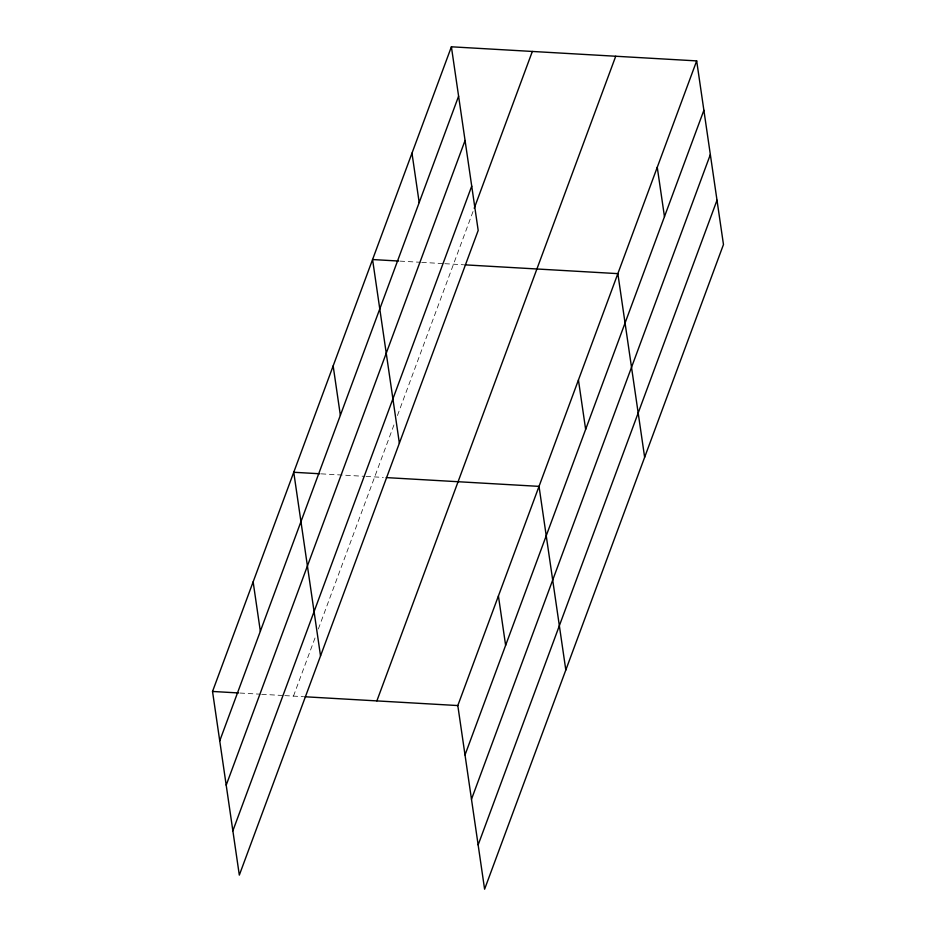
<?xml version="1.0" encoding="UTF-8"?>
<svg xmlns="http://www.w3.org/2000/svg" width="936" height="936" viewBox="0 0 936 936"><rect width="100%" height="100%" fill="white"/><g stroke="black" fill="none" stroke-linecap="round" stroke-linejoin="round"><path stroke-width="0.7" stroke-dasharray="4.68 3.51" d="M293.471 696.115L315.806 635.837M318.345 628.992L394.395 423.739M397.426 415.561L473.218 211.009M400.035 261.121L420.264 262.279M421.715 262.361L443.395 263.613M444.846 263.695L463.577 264.771M321.212 473.85L364.572 476.342M366.023 476.424L383.315 477.418M240.002 693.038L260.231 694.196M261.682 694.29L283.362 695.53M284.801 695.612L303.545 696.688"/><path stroke-width="1.4" d="M451.398 46.8L478.191 230.443L239.323 875.101L212.53 691.458L451.398 46.8L696.677 60.898L723.47 244.542L484.602 889.2L457.809 705.557L696.677 60.898M219.738 740.844L458.605 96.186M226.208 785.152L465.063 140.494M232.865 830.794L471.721 186.135M474.224 208.283L532.338 51.457M376.869 700.9L615.736 56.242M465.016 754.942L703.884 110.284M471.487 799.25L710.342 154.58M478.144 844.892L716.999 200.234M398.584 261.039L372.575 259.541L399.368 443.184M465.016 264.853L617.854 273.64L644.647 457.283M319.761 473.768L293.752 472.27L320.533 655.914M386.194 477.594L539.031 486.369L565.812 670.012M212.53 691.458L238.551 692.956M304.984 696.77L457.809 705.557M657.259 167.263L664.466 216.649M578.436 380.004L585.644 429.39M498.42 595.963L505.627 645.349M411.98 153.165L419.188 202.55M333.157 365.906L340.365 415.291M253.141 581.864L260.348 631.25"/></g></svg>
